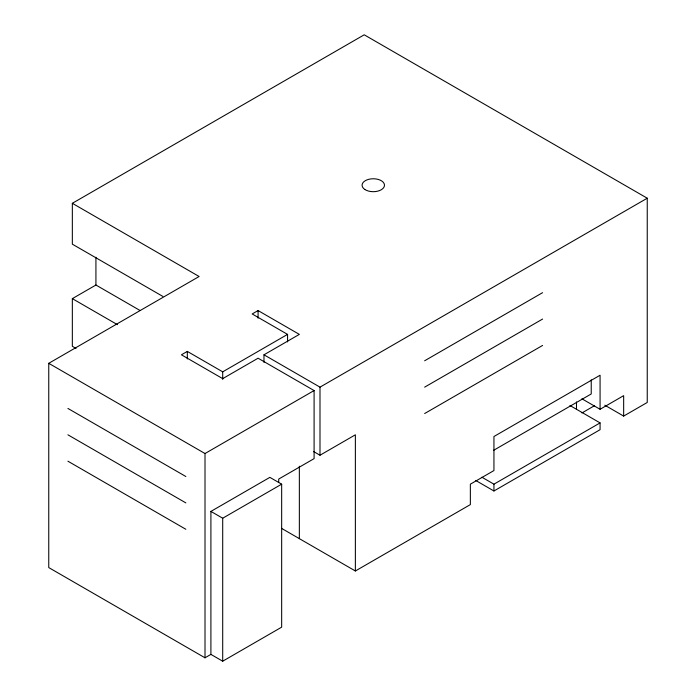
<?xml version="1.0" encoding="UTF-8"?>
<svg xmlns="http://www.w3.org/2000/svg" width="696" height="696" viewBox="0 0 696 696"><rect width="100%" height="100%" fill="white"/><g stroke="black" fill="none" stroke-linecap="round" stroke-linejoin="round"><path stroke-width="1.04" d="M162.89 296.444L72.341 244.165L72.341 203.31L364.217 34.8L647.245 198.212L647.245 402.471L623.659 416.086L604.807 405.202M76.047 348.444L72.341 346.295L72.341 298.636L95.926 285.021L140.061 310.503M210.905 654.388L210.905 511.403L269.874 477.36L281.663 484.172L281.663 627.157L222.703 661.2L210.905 654.388L205.007 657.798L48.755 567.579L48.755 363.321L199.117 276.503L72.341 203.31M287.561 341.945L287.561 334.385L222.703 371.829L187.32 351.402L181.421 354.803L222.703 378.641L258.077 358.214L314.096 390.552L314.096 458.638L278.713 479.065L278.713 482.18M263.975 362.372L263.975 354.803L299.35 334.385L258.077 310.555L252.178 313.957L287.561 334.385M48.755 363.321L205.007 453.531L314.096 390.552M263.975 354.803L319.995 387.15L647.245 198.212M424.656 360.763L542.584 292.677M424.656 387.15L542.584 319.064M313.452 451.46L319.995 455.236L355.369 434.809L355.369 570.981L470.357 504.6L470.357 484.172L493.942 470.557L493.942 436.514L600.074 375.231L600.074 409.283L623.659 395.659L623.659 416.086M210.905 511.403L222.703 518.216L281.663 484.172M424.656 413.537L542.584 345.442M493.551 450.355L591.235 393.962L591.235 379.877M581.934 412.945L594.628 405.62M481.919 477.23L493.942 484.172L600.074 422.898L600.074 429.702L493.942 490.985L475.794 480.51M581.934 398.808L600.074 409.283M569.954 405.507L600.074 422.898M72.341 298.636L117.415 324.658M281.532 528.351L355.369 570.981M67.912 408.43L185.849 476.516M67.912 434.809L185.849 502.895M67.912 461.196L185.849 529.282M576.488 401.949L576.488 409.283M493.942 484.172L493.942 490.985M319.995 387.15L319.995 455.236M299.35 466.233L299.35 538.643M258.077 310.555L258.077 318.159M222.703 371.829L222.703 379.398M222.703 518.216L222.703 661.2M205.007 453.531L205.007 657.798M187.32 351.402L187.32 358.971M95.926 257.25L95.926 285.021M364.791 189.442A11.197 6.464 0 0 0 383.853 187.363A11.197 6.464 0 0 0 371.203 178.872A11.197 6.464 0 0 0 364.791 189.442"/></g></svg>
